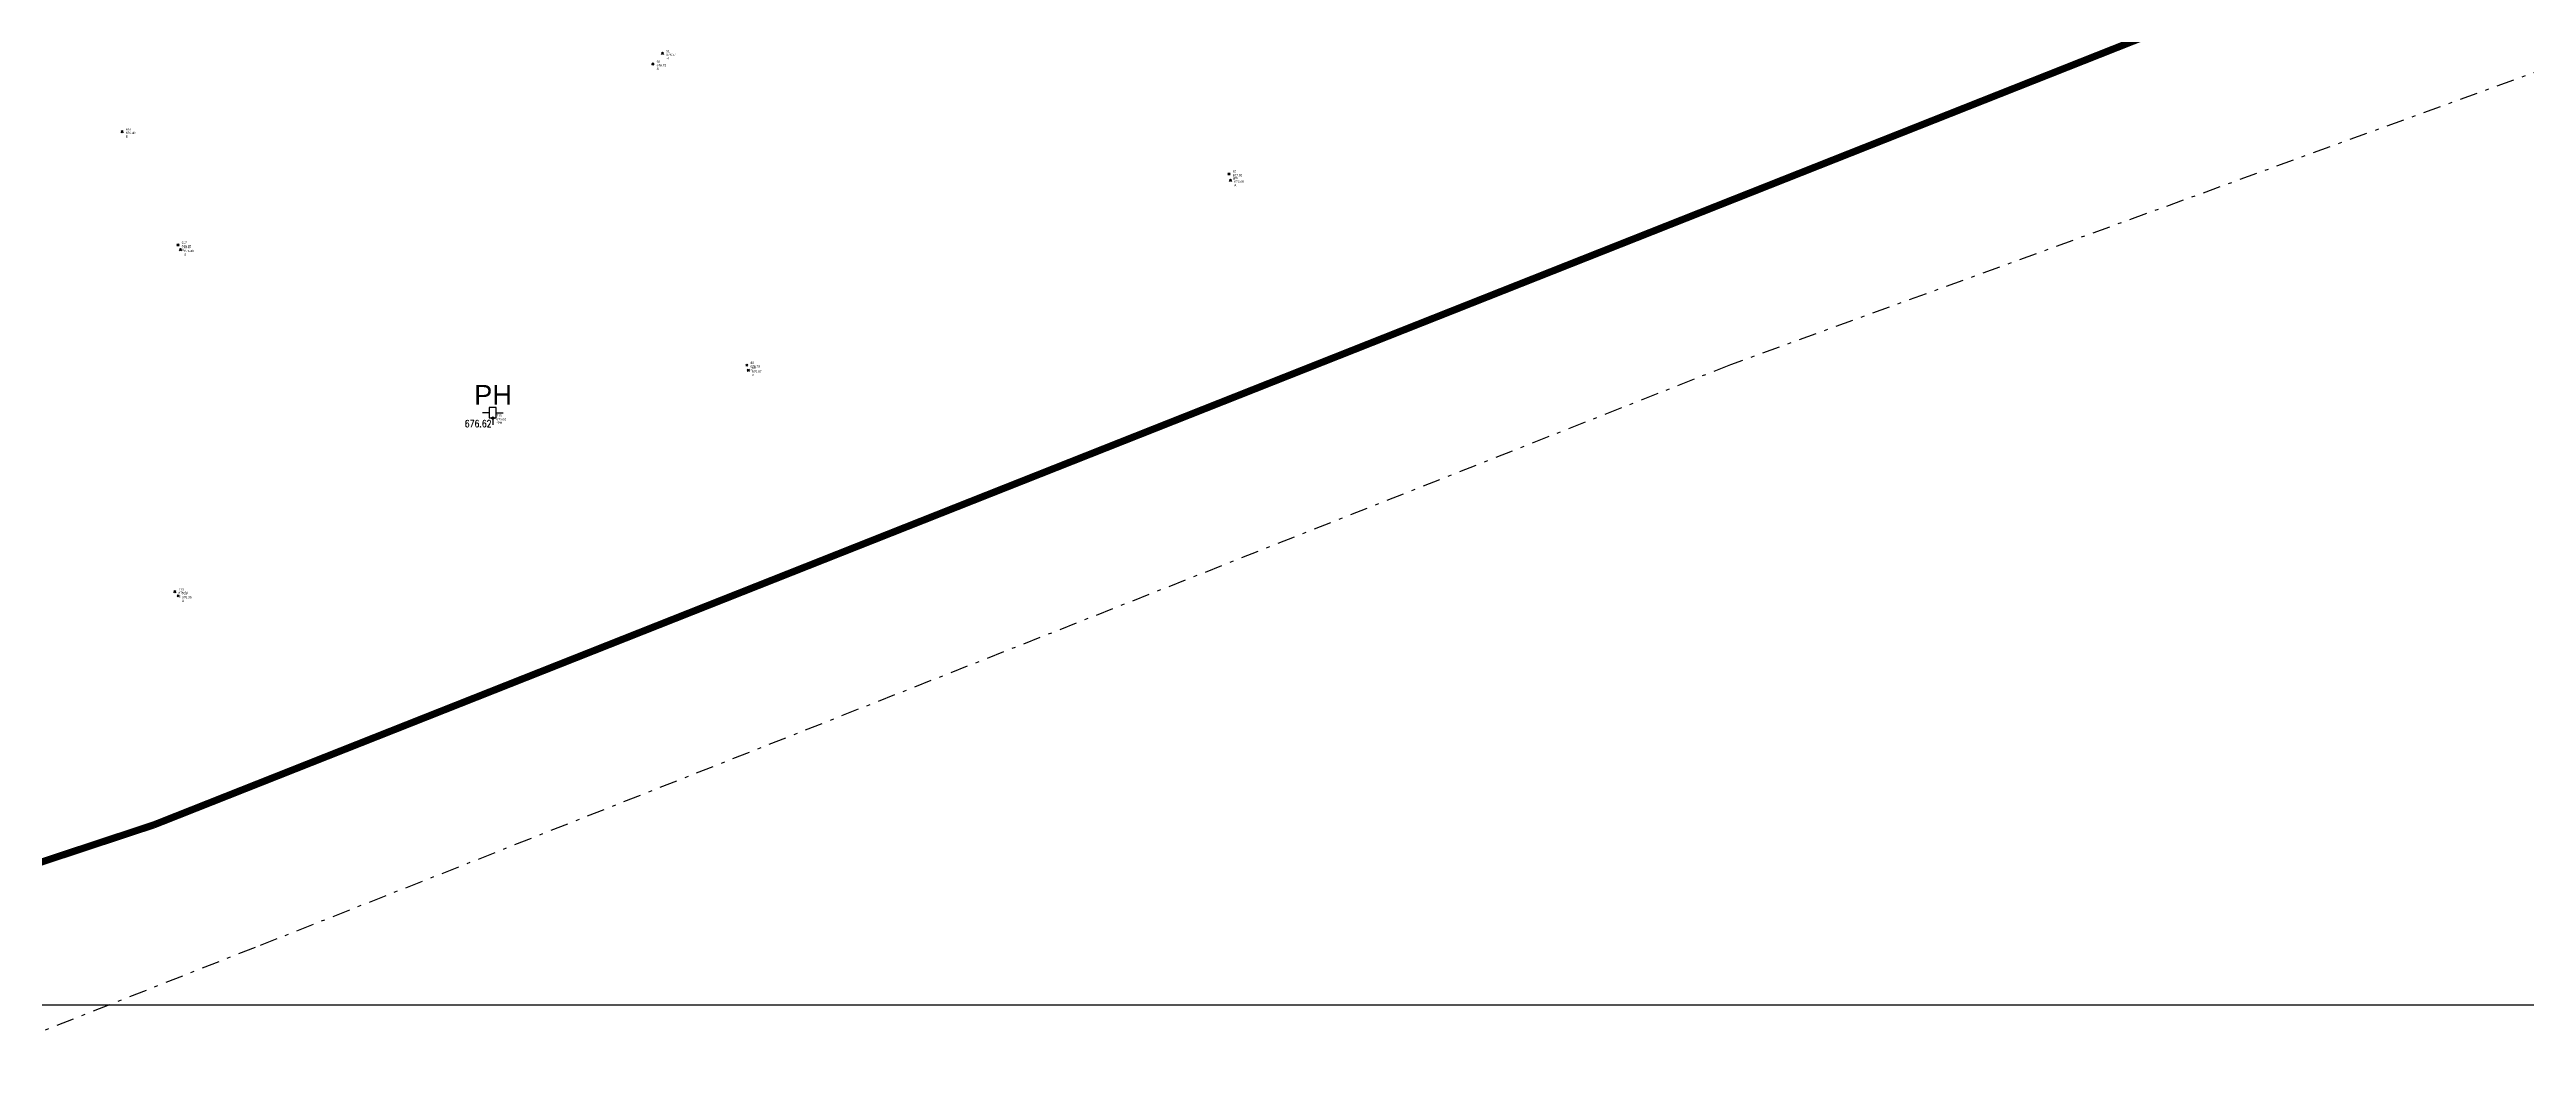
# Model space of a CAD drawing. Extents: x 352140 to 354978, y 6304672 to 6307963.
# Drawn here: x 352525.1 to 352594.8, y 6305398.2 to 6305426.9 of the extents above; entities that cross this region are included whole.
import ezdxf

# ---------------------------------------------------------------- set-up
doc = ezdxf.new("R2010")
doc.units = 0
doc.header["$PDMODE"] = 35
doc.header["$PDSIZE"] = 0.03
doc.linetypes.add('DASHED', pattern=[19.05, 12.7, -6.35])
doc.linetypes.add('JPG_DASHDOT', pattern=[1, 0.5, -0.25, 0, -0.25])
doc.layers.get('0').update_dxf_attribs({"linetype": 'CONTINUOUS'})
for name, color, linetype in [('00_Demarcacion Existente', 252, 'CONTINUOUS'), ('02_Geo ext_Acotamiento', 7, 'CONTINUOUS'), ('1-coordenadas', 8, 'CONTINUOUS'), ('2-ACHURADO VEREDA', 252, 'CONTINUOUS'), ('COTA-BLOCK', 4, 'CONTINUOUS'), ('TOP-URB-SOLERAS', 2, 'JPG_DASHDOT'), ('V-NODE - 2013', 4, 'CONTINUOUS'), ('V-NODE-TEXT 2013', 2, 'CONTINUOUS'), ('Z-PH', 253, 'CONTINUOUS')]:
    doc.layers.add(name, color=color, linetype=linetype)
doc.styles.add('A', font='arial.ttf', dxfattribs={"height": 2})
doc.styles.add('ROMANS', font='romans.shx', dxfattribs={"width": 0.75})
doc.dimstyles.new('Principal', dxfattribs={"dimscale": 0, "dimtxt": 2, "dimasz": 2, "dimexe": 1, "dimexo": 1, "dimtad": 1, "dimrnd": 0.05, "dimzin": 1, "dimtxsty": 'ROMANS', "dimcen": 2.5, "dimclrt": 2, "dimaunit": 2, "dimadec": 0, "dimazin": 0, "dimtfac": 1, "dimtmove": 0, "dimatfit": 3, "dimfxl": 1, "dimfxlon": 1, "dimarcsym": 0})

# ---------------------------------------------------------------- blocks, each defined once
blk = doc.blocks.new('COORDENADAS')
at = {"layer": '1-coordenadas'}
blk.add_line((20, -800.625), (1420, -800.625), dxfattribs=at)
blk = doc.blocks.new('PH')
at = {"layer": 'Z-PH'}
for p, q in [((-0.098, 0.148), (-0.295, 0.148)), ((-0.098, 0.295), (-0.098, 0)), ((0.098, 0.295), (-0.098, 0.295)), ((-0.098, 0), (-0.01, 0)), ((0.01, 0), (0.098, 0)), ((0.098, 0), (0.098, 0.295)), ((0.098, 0.148), (0.295, 0.148)), ((0, -0.01), (0, -0.197))]:
    blk.add_line(p, q, dxfattribs=at)
blk.add_circle((0, 0), 0.00984, dxfattribs=at)
at = {"layer": 'Z-PH', "style": 'A'}
blk.add_text('PH', height=0.55, dxfattribs=at).set_placement((-0.527, 0.377))
blk = doc.blocks.new('*U218', base_point=(352558.26, 6305423.385))
at = {"layer": 'V-NODE - 2013', "lineweight": -2}
blk.add_point((352558.26, 6305423.385), dxfattribs=at)
at = {"layer": 'V-NODE-TEXT 2013', "linetype": 'ByBlock', "char_height": 0.0635}
for s, insert, attachment_point in [('87', (352558.365, 6305423.418), 7), ('S', (352558.365, 6305423.279), 1), ('677.03', (352558.365, 6305423.38), 1)]:
    blk.add_mtext(s, dxfattribs=dict(at, insert=insert, attachment_point=attachment_point))
blk = doc.blocks.new('*U219', base_point=(352544.683, 6305418.005))
at = {"layer": 'V-NODE - 2013', "lineweight": -2}
blk.add_point((352544.683, 6305418.005), dxfattribs=at)
at = {"layer": 'V-NODE-TEXT 2013', "linetype": 'ByBlock', "char_height": 0.0635}
for s, insert, attachment_point in [('88', (352544.788, 6305418.038), 7), ('S', (352544.788, 6305417.899), 1), ('676.79', (352544.788, 6305418), 1)]:
    blk.add_mtext(s, dxfattribs=dict(at, insert=insert, attachment_point=attachment_point))
blk = doc.blocks.new('*U220', base_point=(352542.04, 6305426.48))
at = {"layer": 'V-NODE - 2013', "lineweight": -2}
blk.add_point((352542.04, 6305426.48), dxfattribs=at)
at = {"layer": 'V-NODE-TEXT 2013', "linetype": 'ByBlock', "char_height": 0.0635}
for s, insert, attachment_point in [('S', (352542.145, 6305426.374), 1), ('90', (352542.145, 6305426.513), 7), ('676.72', (352542.145, 6305426.475), 1)]:
    blk.add_mtext(s, dxfattribs=dict(at, insert=insert, attachment_point=attachment_point))
blk = doc.blocks.new('*U228', base_point=(352528.739, 6305421.254))
at = {"layer": 'V-NODE - 2013', "lineweight": -2}
blk.add_point((352528.739, 6305421.254), dxfattribs=at)
at = {"layer": 'V-NODE-TEXT 2013', "linetype": 'ByBlock', "char_height": 0.0635}
for s, insert, attachment_point in [('S', (352528.844, 6305421.148), 1), ('616', (352528.844, 6305421.287), 7), ('676.48', (352528.844, 6305421.249), 1)]:
    blk.add_mtext(s, dxfattribs=dict(at, insert=insert, attachment_point=attachment_point))
blk = doc.blocks.new('*U234', base_point=(352528.579, 6305411.63))
at = {"layer": 'V-NODE - 2013', "lineweight": -2}
blk.add_point((352528.579, 6305411.63), dxfattribs=at)
at = {"layer": 'V-NODE-TEXT 2013', "linetype": 'ByBlock', "char_height": 0.0635}
for s, insert, attachment_point in [('S', (352528.684, 6305411.524), 1), ('713', (352528.684, 6305411.663), 7), ('676.50', (352528.684, 6305411.625), 1)]:
    blk.add_mtext(s, dxfattribs=dict(at, insert=insert, attachment_point=attachment_point))
blk = doc.blocks.new('*U369', base_point=(352542.311, 6305426.778))
at = {"layer": 'V-NODE - 2013', "lineweight": -2}
blk.add_point((352542.311, 6305426.778), dxfattribs=at)
at = {"layer": 'V-NODE-TEXT 2013', "linetype": 'ByBlock', "char_height": 0.0635}
for s, insert, attachment_point in [('91', (352542.416, 6305426.811), 7), ('676.57', (352542.416, 6305426.773), 1), ('H', (352542.416, 6305426.672), 1)]:
    blk.add_mtext(s, dxfattribs=dict(at, insert=insert, attachment_point=attachment_point))
blk = doc.blocks.new('*U377', base_point=(352528.667, 6305421.39))
at = {"layer": 'V-NODE - 2013', "lineweight": -2}
blk.add_point((352528.667, 6305421.39), dxfattribs=at)
at = {"layer": 'V-NODE-TEXT 2013', "linetype": 'ByBlock', "char_height": 0.0635}
for s, insert, attachment_point in [('617', (352528.772, 6305421.423), 7), ('676.32', (352528.772, 6305421.385), 1), ('H', (352528.772, 6305421.284), 1)]:
    blk.add_mtext(s, dxfattribs=dict(at, insert=insert, attachment_point=attachment_point))
blk = doc.blocks.new('*U416', base_point=(352527.095, 6305424.576))
at = {"layer": 'V-NODE - 2013', "lineweight": -2}
blk.add_point((352527.095, 6305424.576), dxfattribs=at)
at = {"layer": 'V-NODE-TEXT 2013', "linetype": 'ByBlock', "char_height": 0.0635}
for s, insert, attachment_point in [('618', (352527.2, 6305424.609), 7), ('676.40', (352527.2, 6305424.571), 1), ('E', (352527.2, 6305424.47), 1)]:
    blk.add_mtext(s, dxfattribs=dict(at, insert=insert, attachment_point=attachment_point))
blk = doc.blocks.new('*U426', base_point=(352558.301, 6305423.206))
at = {"layer": 'V-NODE - 2013', "lineweight": -2}
blk.add_point((352558.301, 6305423.206), dxfattribs=at)
at = {"layer": 'V-NODE-TEXT 2013', "linetype": 'ByBlock', "char_height": 0.0635}
for s, insert, attachment_point in [('86', (352558.406, 6305423.239), 7), ('676.88', (352558.406, 6305423.201), 1), ('A', (352558.406, 6305423.1), 1)]:
    blk.add_mtext(s, dxfattribs=dict(at, insert=insert, attachment_point=attachment_point))
blk = doc.blocks.new('*U427', base_point=(352544.727, 6305417.864))
at = {"layer": 'V-NODE - 2013', "lineweight": -2}
blk.add_point((352544.727, 6305417.864), dxfattribs=at)
at = {"layer": 'V-NODE-TEXT 2013', "linetype": 'ByBlock', "char_height": 0.0635}
for s, insert, attachment_point in [('A', (352544.832, 6305417.758), 1), ('89', (352544.832, 6305417.897), 7), ('676.67', (352544.832, 6305417.859), 1)]:
    blk.add_mtext(s, dxfattribs=dict(at, insert=insert, attachment_point=attachment_point))
blk = doc.blocks.new('*U430', base_point=(352528.676, 6305411.51))
at = {"layer": 'V-NODE - 2013', "lineweight": -2}
blk.add_point((352528.676, 6305411.51), dxfattribs=at)
at = {"layer": 'V-NODE-TEXT 2013', "linetype": 'ByBlock', "char_height": 0.0635}
for s, insert, attachment_point in [('A', (352528.781, 6305411.404), 1), ('714', (352528.781, 6305411.543), 7), ('676.36', (352528.781, 6305411.505), 1)]:
    blk.add_mtext(s, dxfattribs=dict(at, insert=insert, attachment_point=attachment_point))
blk = doc.blocks.new('*U433', base_point=(352537.532, 6305416.518))
at = {"layer": 'V-NODE - 2013', "lineweight": -2}
blk.add_point((352537.532, 6305416.518), dxfattribs=at)
at = {"layer": 'V-NODE-TEXT 2013', "linetype": 'ByBlock', "char_height": 0.0635}
for s, insert, attachment_point in [('715', (352537.637, 6305416.551), 7), ('676.62', (352537.637, 6305416.513), 1), ('°PH', (352537.637, 6305416.412), 1)]:
    blk.add_mtext(s, dxfattribs=dict(at, insert=insert, attachment_point=attachment_point))
blk = doc.blocks.new('*D1356')
at = {"layer": '02_Geo ext_Acotamiento', "color": 0, "lineweight": -2, "transparency": 16777216}
blk.add_line((352474.093, 6305972.205), (352473.119, 6305978.179), dxfattribs=at)
at = {"layer": '02_Geo ext_Acotamiento', "color": 0, "transparency": 16777216}
blk.add_solid([(352473.283, 6305978.206), (352472.954, 6305978.153), (352472.958, 6305979.166)], dxfattribs=at)
at = {"layer": '02_Geo ext_Acotamiento', "color": 2, "transparency": 16777216, "insert": (352474.582, 6305974.845), "char_height": 1, "attachment_point": 5, "rotation": 279.25748, "style": 'ROMANS'}
blk.add_mtext('R765,10', dxfattribs=at)

msp = doc.modelspace()

# ---------------------------------------------------------------- hatches: boundary and pattern name
at = {"layer": '2-ACHURADO VEREDA'}
h = msp.add_hatch(dxfattribs=at)
h.set_pattern_fill('ANSI32', color=256, scale=0.09)
edge = h.paths.add_edge_path()
edge.add_line((352494.157, 6305418.53), (352488.941, 6305416.427))
edge.add_line((352488.941, 6305416.427), (352489.942, 6305414.484))
edge.add_arc((352490.824, 6305415.746), 1.539, 235.04598, 265.5321)
edge.add_line((352490.704, 6305414.211), (352494.697, 6305415.812))
edge.add_line((352494.697, 6305415.812), (352494.552, 6305416.257))
edge.add_line((352494.552, 6305416.257), (352502.709, 6305419.494))
edge.add_line((352502.709, 6305419.494), (352512.363, 6305423.326))
edge.add_line((352512.363, 6305423.326), (352522.849, 6305427.501))
edge.add_line((352522.849, 6305427.501), (352532.385, 6305431.239))
edge.add_line((352532.385, 6305431.239), (352541.168, 6305434.704))
edge.add_line((352541.168, 6305434.704), (352560.355, 6305442.352))
edge.add_line((352560.355, 6305442.352), (352574.057, 6305447.661))
edge.add_line((352574.057, 6305447.661), (352586.18, 6305452.427))
edge.add_line((352586.18, 6305452.427), (352599.796, 6305457.878))
edge.add_line((352599.796, 6305457.878), (352599.983, 6305460.901))
edge.add_line((352599.983, 6305460.901), (352599.939, 6305461.036))
edge.add_line((352599.939, 6305461.036), (352596.032, 6305459.42))
edge.add_line((352596.032, 6305459.42), (352585.207, 6305455.053))
edge.add_line((352585.207, 6305455.053), (352572.313, 6305449.916))
edge.add_line((352572.313, 6305449.916), (352559.381, 6305444.752))
edge.add_line((352559.381, 6305444.752), (352540.705, 6305437.224))
edge.add_line((352540.705, 6305437.224), (352531.498, 6305433.526))
edge.add_line((352531.498, 6305433.526), (352522.742, 6305429.978))
edge.add_line((352522.742, 6305429.978), (352511.784, 6305425.587))
edge.add_line((352511.784, 6305425.587), (352506.646, 6305423.549))
edge.add_line((352506.646, 6305423.549), (352502.028, 6305421.704))
edge.add_line((352502.028, 6305421.704), (352494.812, 6305418.794))
edge.add_line((352494.812, 6305418.794), (352495.181, 6305417.883))
edge.add_line((352495.181, 6305417.883), (352494.537, 6305417.593))
edge.add_line((352494.537, 6305417.593), (352494.157, 6305418.53))

# ---------------------------------------------------------------- linework, layer by layer
at = {"layer": '00_Demarcacion Existente', "const_width": 0.2, "flags": 128}
for points in [[(352527.992, 6305405.067), (352629.625, 6305445.294)], [(352527.992, 6305405.067), (352489.307, 6305392.286)]]:
    msp.add_lwpolyline(points, dxfattribs=at)
at = {"layer": 'TOP-URB-SOLERAS'}
for p, q in [((352606.83, 6305430.535), (352572.375, 6305418.011)), ((352572.375, 6305418.011), (352530.838, 6305401.616)), ((352530.838, 6305401.616), (352497.04, 6305388.297))]:
    msp.add_line(p, q, dxfattribs=at)

# ---------------------------------------------------------------- block references
at = {"color": 252, "linetype": 'DASHED'}
msp.add_blockref('COORDENADAS', (352180, 6306200.625), dxfattribs=at)
for name, p in [('*U369', (352542.311, 6305426.778)), ('*U220', (352542.04, 6305426.48)), ('*U416', (352527.095, 6305424.576)), ('*U218', (352558.26, 6305423.385)), ('*U426', (352558.301, 6305423.206)), ('*U377', (352528.667, 6305421.39)), ('*U228', (352528.739, 6305421.254)), ('*U219', (352544.683, 6305418.005)), ('*U427', (352544.727, 6305417.864)), ('*U433', (352537.532, 6305416.518)), ('*U234', (352528.579, 6305411.63)), ('*U430', (352528.676, 6305411.51))]:
    msp.add_blockref(name, p)
at = {"layer": 'Z-PH'}
msp.add_blockref('PH', (352537.532, 6305416.518), dxfattribs=at)

# ---------------------------------------------------------------- texts
at = {"layer": 'COTA-BLOCK', "style": 'ROMANS', "width": 0.8}
msp.add_text(' 676.62', height=0.2, dxfattribs=at).set_placement((352536.632, 6305416.256))

# ---------------------------------------------------------------- dimensions: what is measured, and where the dimension line sits
at = {"layer": '02_Geo ext_Acotamiento'}
dim = msp.add_radius_dim(center=(352596.042, 6305224.025), mpoint=(352472.958, 6305979.166), dimstyle='Principal', override={"dimscale": 0, "dimaunit": 0, "dimfxl": 0.22, "dimarcsym": 1}, dxfattribs=at)
dim.commit()
dim.dimension.update_dxf_attribs({"geometry": '*D1356', "text_midpoint": (352473.686, 6305974.698), "dimtype": 164})

doc.saveas('drawing.dxf')
